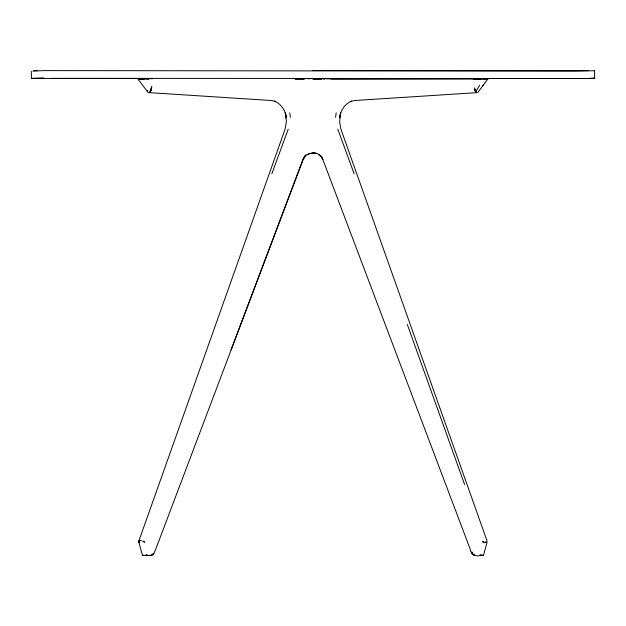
<?xml version="1.0" encoding="UTF-8"?>
<svg xmlns="http://www.w3.org/2000/svg" width="626" height="626" viewBox="0 0 626 626"><rect width="100%" height="100%" fill="white"/><g stroke="black" fill="none" stroke-linecap="round" stroke-linejoin="round"><path stroke-width="0.94" d="M51.449 78.352L592.54 78.555L594.512 78.438L594.7 77.882L594.528 70.605M142.705 555.285L143.299 555.465L142.501 555.387L138.956 542.578L138.995 540.574L285.033 129.324L286.387 121.765L285.315 112.703L286.387 117.829C285.511 110.724 281.324 103.806 274.431 101.185L275.284 101.396L271.05 100.496L148.722 92.601L149.739 92.492L150.561 91.49L151.476 87.984L149.614 92.178M139.496 541.467L138.956 542.578M335.544 117.312L336.232 112.829M31.3 71.168L31.449 78.453L139.903 78.453M271.833 173.809L288.203 129.214M231.057 349.903L302.914 159.481L305.551 155.162L302.914 159.481M153.957 553.454L150.811 555.372L153.347 554.292L155.311 550.317L303.133 159.646L304.737 156.93M478.1 92.178L483.303 85.152M139.16 79.244L141.554 79.275L141.789 78.821L138.221 78.798L138.08 79.275L147.658 91.889M479.665 85.152L475.823 91.584L476.957 92.648L354.926 100.496L350.701 101.404L351.562 101.185C344.668 103.814 340.489 110.732 339.605 117.837L340.693 112.719L339.613 121.765L340.974 129.316L486.918 540.504L486.926 542.969L483.413 555.442L479.626 555.364L480.627 555.379M482.842 85.77L487.873 78.923M139.066 79.338L139.575 78.845L141.093 79.197M304.518 156.688C307.444 153.644 311.889 152.329 315.981 153.456M307.006 154.865L309.862 153.534L313 153.073L316.013 153.433M146.758 555.497L150.725 555.505L145.662 555.505L147.008 554.949M146.938 554.824L145.662 555.505M481.535 555.325L479.618 555.285L483.413 555.442L480.807 555.035M142.697 79.236L144.371 78.97M141.319 540.434L138.995 540.574L139.042 541.936M32.928 71.168L43.89 70.605L574.551 71.168L594.512 70.73M588.769 78.438L594.7 77.882M31.488 78.32L43.515 77.882M146.367 555.309L142.501 555.387M487.92 79.275L474.054 78.806M322.985 78.868L324.385 79.197M144.199 78.594L138.604 78.571L144.199 78.618M307.937 78.649L309.862 78.633M473.279 79.072L480.502 79.025L330.958 79.338M312.984 78.68L322.288 78.673M295.229 79.353L304.346 79.314M313 70.495L588.534 70.613M466.12 78.54L594.231 78.469M141.969 78.579L138.604 78.571M486.59 78.665L473.459 78.626L484.125 78.665L484.422 79.283M308.227 78.579L310.16 78.586M313 79.299L321.623 79.314M313 152.744C317.124 152.775 322.014 155.279 322.875 159.614L470.079 548.806C470.611 554.292 475.22 556.866 480.338 555.505M303.806 78.665L294.838 78.626M330.082 78.853L323.924 78.657M37.466 78.438L43.984 78.555M141.554 79.275L145.459 78.931L148.526 79.369M33.46 70.495L37.231 70.613M474.422 88.102L475.823 91.584L474.422 88.102L475.361 91.568L476.957 92.648M472.051 553.494L475.236 555.489M318.642 154.669L321.138 156.703M320.919 156.461L322.875 159.614L321.514 156.461M475.071 90.504L475.971 92.358M147.055 90.363L147.799 91.967L147.188 90.387M337.805 129.214L354.167 173.809M407.33 324.503L464.625 484.571M289.736 112.852L290.433 117.32M151.766 86.771L150.561 91.49L151.766 86.771M153.62 553.76L152.149 554.941L153.62 553.76M485.056 542.296L484.454 542.593L482.646 541.498L484.454 542.593L486.214 542.116L485.056 542.296M148.472 78.555L145.381 78.626L152.541 78.626L148.472 78.555M330.426 78.555L321.694 78.555L330.426 78.555M313 78.555L304.322 78.555L313 78.555M471.918 552.077L472.638 554.362L473.898 555.051L472.56 553.877L471.918 552.077M143.644 541.427L142.775 541.13L144.629 542.139L143.644 541.427"/></g></svg>
